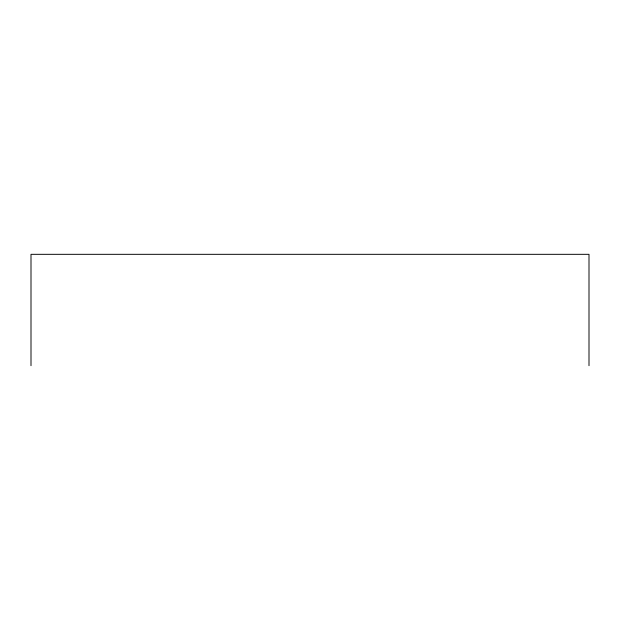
<?xml version="1.0" encoding="UTF-8"?>
<svg xmlns="http://www.w3.org/2000/svg" width="620" height="620" viewBox="0 0 620 620"><rect width="100%" height="100%" fill="white"/><g stroke="black" fill="none" stroke-linecap="round" stroke-linejoin="round"><path stroke-width="0.93" d="M589 365.676L589 254.324L31 254.324L31 365.676"/></g></svg>
